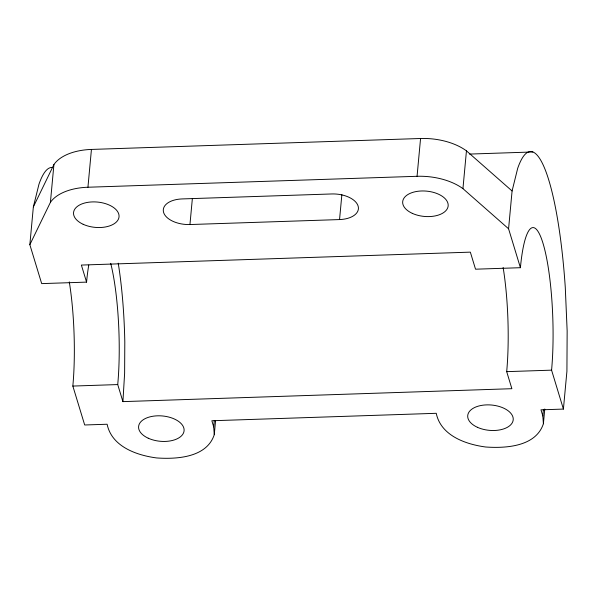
<?xml version="1.0" encoding="UTF-8"?>
<svg xmlns="http://www.w3.org/2000/svg" width="597" height="597" viewBox="0 0 597 597"><rect width="100%" height="100%" fill="white"/><g stroke="black" fill="none" stroke-linecap="round" stroke-linejoin="round"><path stroke-width="0.9" d="M503.129 267.471A91.371 16.82 88.1 0 1 506.689 371.647L511.875 388.699L122.915 401.624L124.624 373.215L124.803 342.088A121.795 22.425 88.1 0 0 118.228 263.173M88.774 265.075A91.371 16.82 88.1 0 0 86.565 282.12L41.686 283.612L29.85 244.688L33.357 206.883L38.962 184.234A167.481 30.835 88.1 0 1 52.327 167.466M29.85 244.688L50.409 202.361L53.917 164.563A49.021 27.275 5.3 0 1 91.438 149.429L420.564 138.497A49.021 27.275 5.3 0 1 466.451 150.854L512.084 190.98L508.577 228.778L520.412 267.702L475.533 269.195L470.346 252.143L81.379 265.068L86.565 282.12M50.409 202.361A49.021 27.275 5.3 0 1 87.938 187.234L91.438 149.429M189.95 224.539A22.843 12.709 5.3 0 1 163.615 212.48A22.843 12.709 5.3 0 1 182.16 198.928L331.76 193.958A22.843 12.709 5.3 0 1 358.096 206.017A22.843 12.709 5.3 0 1 339.551 219.569L189.95 224.539L192.346 198.726M69.282 281.888A91.371 16.82 88.1 0 1 72.841 386.065L84.684 424.982L107.124 424.243C111.691 446.571 136.541 455.28 156.571 457.936C176.779 459.362 206.778 457.593 214.271 434.676L213.704 426.885L214.308 420.43M214.271 434.676L215.554 420.848M339.551 219.569L341.865 194.674M508.577 228.778L462.944 188.652A49.021 27.275 5.3 0 0 417.057 176.294L420.564 138.497M462.944 188.652L466.451 150.854M213.704 426.885L211.845 420.758L436.25 413.303C440.817 435.638 465.667 444.34 485.697 447.004C505.905 448.422 535.905 446.653 543.397 423.743L542.83 415.945L543.427 409.49M543.397 423.743L544.77 408.99M542.83 415.945L540.972 409.826L563.411 409.079L566.919 371.274L567.15 330.954L565.277 287.329A167.481 30.835 88.1 0 0 517.696 168.324L512.084 190.98M33.357 206.883L53.917 164.563M469.518 154.078L532.852 151.974M87.938 187.234L417.057 176.294M72.841 386.065L117.728 384.572L122.915 401.624M506.689 371.647L551.576 370.155L563.411 409.079M110.706 263.329A91.371 16.82 88.1 0 1 117.728 384.572M520.412 267.702A91.371 16.82 88.1 0 1 543.009 243.322A91.371 16.82 88.1 0 1 551.576 370.155M412.303 213.36A22.843 12.709 5.3 0 0 448.101 206.375A22.843 12.709 5.3 0 0 415.848 191.607A22.843 12.709 5.3 0 0 412.303 213.36M83.177 224.3A22.843 12.709 5.3 0 0 118.975 217.315A22.843 12.709 5.3 0 0 86.722 202.54A22.843 12.709 5.3 0 0 83.177 224.3M148.228 438.205A22.843 12.709 5.3 0 0 184.025 431.221A22.843 12.709 5.3 0 0 151.772 416.445A22.843 12.709 5.3 0 0 148.228 438.205M477.354 427.273A22.843 12.709 5.3 0 0 513.151 420.281A22.843 12.709 5.3 0 0 480.898 405.512A22.843 12.709 5.3 0 0 477.354 427.273"/></g></svg>
